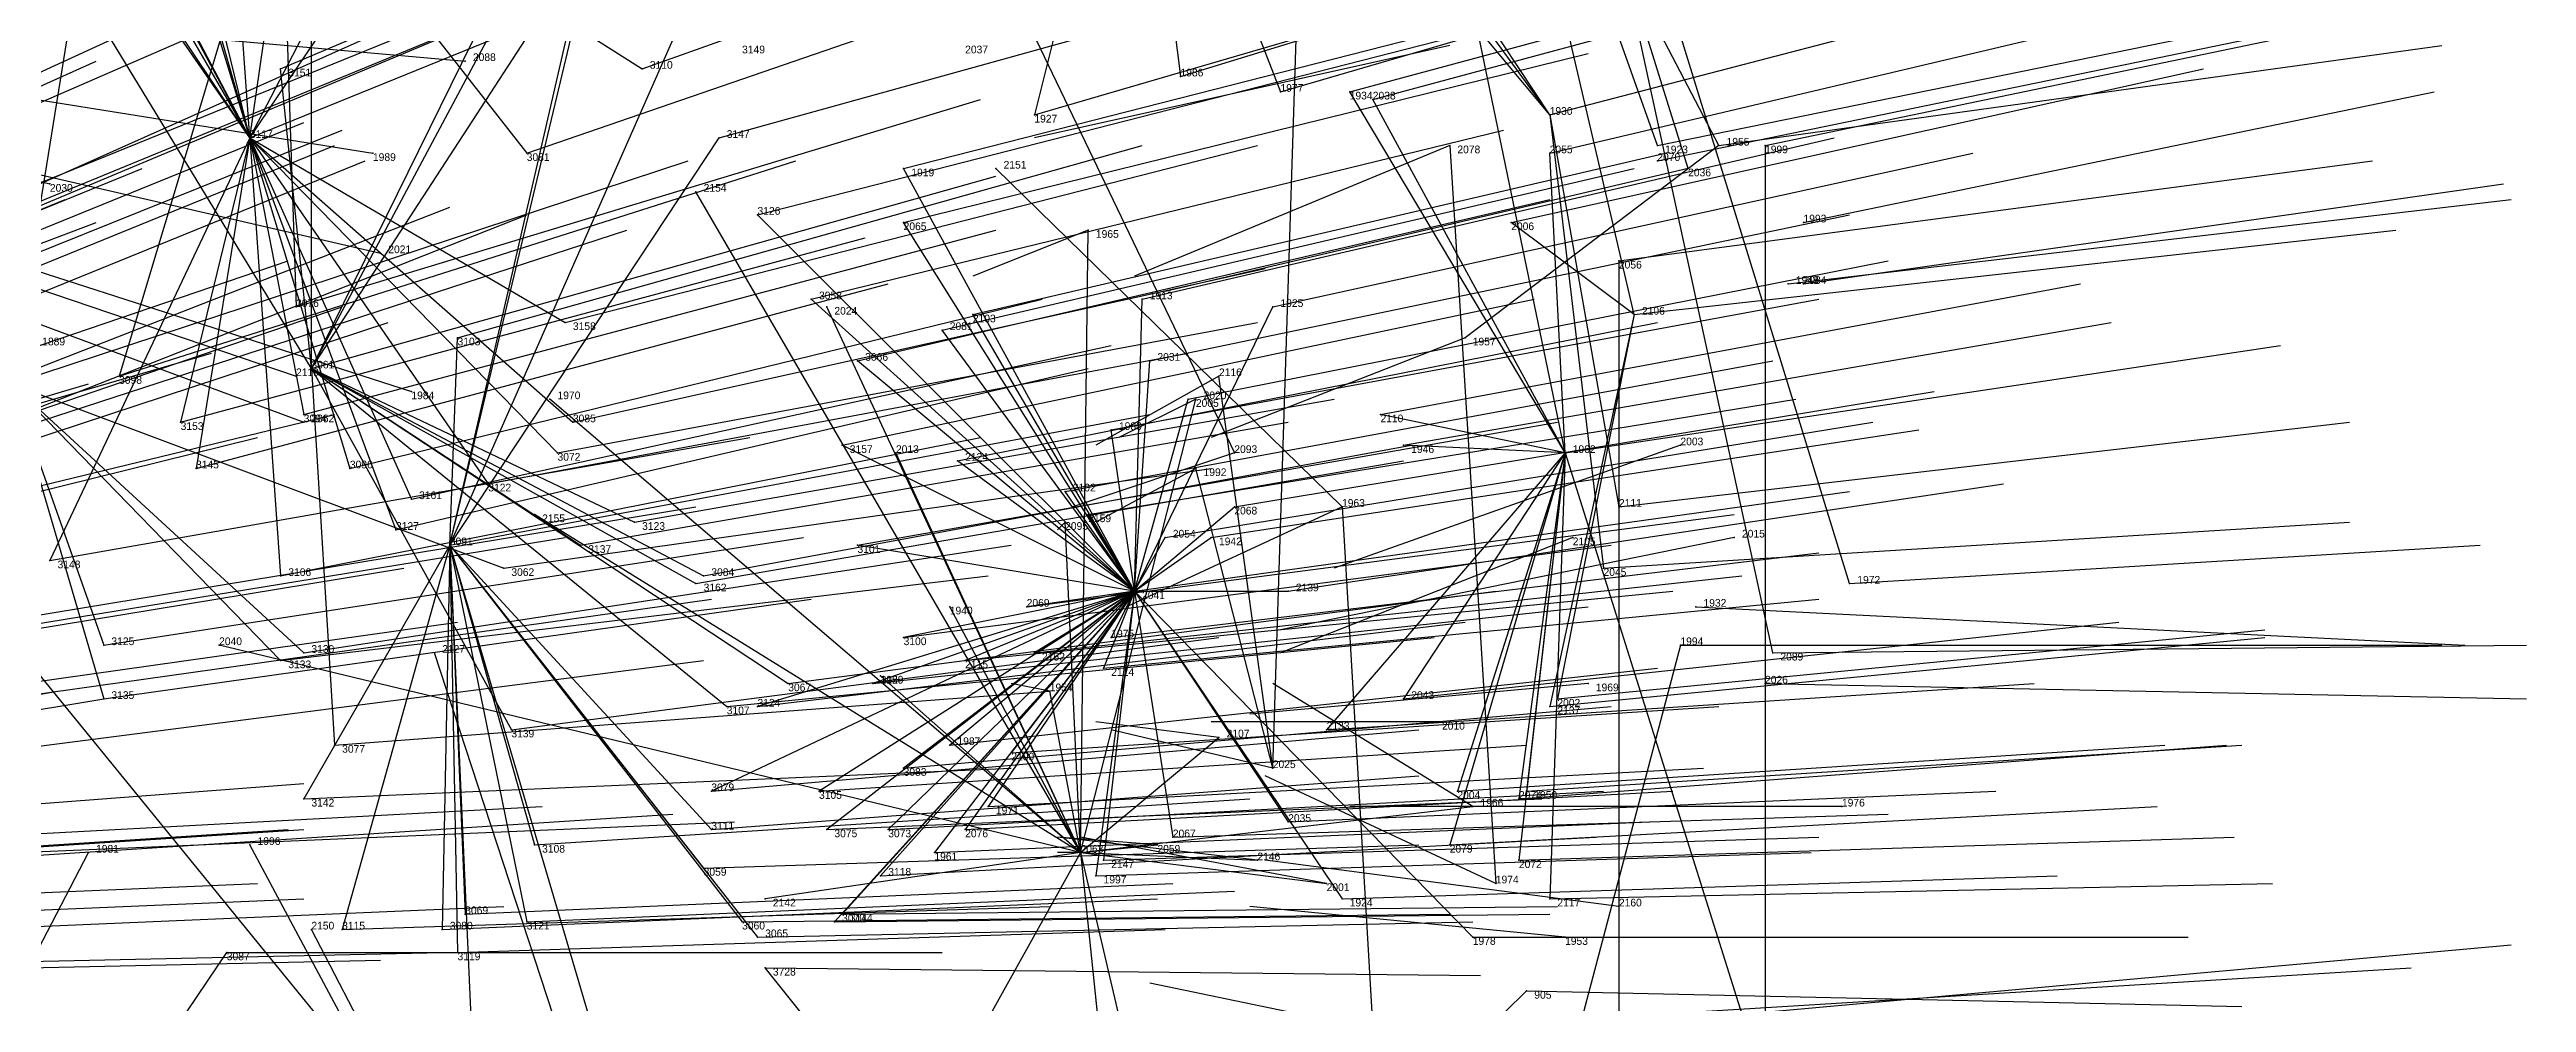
# Model space of a CAD drawing. Extents: x -0.5 to 0.59, y -0.5 to 0.58.
# Drawn here: x 0.259 to 0.581, y -0.0005 to 0.1235 of the extents above; entities that cross this region are included whole.
import ezdxf

# ---------------------------------------------------------------- set-up
doc = ezdxf.new("R2010")
doc.units = 0
for name, color, linetype in [('Clients', 3, 'CONTINUOUS'), ('Facilities', 3, 'CONTINUOUS'), ('Facilities_lines', 3, 'CONTINUOUS'), ('Normals', 1, 'CONTINUOUS'), ('Source_points', 5, 'CONTINUOUS'), ('Text', 3, 'CONTINUOUS')]:
    doc.layers.add(name, color=color, linetype=linetype)

msp = doc.modelspace()

# ---------------------------------------------------------------- linework, layer by layer
at = {"layer": 'Clients', "color": 5}
for p in [(0.289, 0.121, -0.783), (0.313, 0.122, -1.25), (0.336, 0.121, -0.894), (0.406, 0.12, -1.058), (0.419, 0.118, -1.089), (0.428, 0.118, -1.109), (0.431, 0.117, -1.116), (0.387, 0.115, -1.009), (0.301, 0.11, -1.25), (0.321, 0.11, -0.847), (0.346, 0.112, -0.91), (0.454, 0.11, -1.167), (0.37, 0.108, -0.965), (0.382, 0.108, -1.25), (0.259, 0.106, -1.25), (0.343, 0.105, -1.25), (0.351, 0.102, -0.914), (0.37, 0.101, -0.958), (0.394, 0.1, -1.25), (0.449, 0.101, -1.15), (0.302, 0.097, -1.25), (0.358, 0.091, -0.925), (0.401, 0.091, -1.029), (0.291, 0.09, -0.762), (0.326, 0.088, -0.844), (0.36, 0.09, -1.25), (0.375, 0.087, -0.963), (0.379, 0.089, -0.972), (0.418, 0.09, -1.07), (0.312, 0.086, -0.809), (0.443, 0.086, -1.25), (0.268, 0.081, -0.699), (0.291, 0.081, -1.25), (0.364, 0.083, -0.934), (0.402, 0.083, -1.027), (0.411, 0.081, -1.25), (0.306, 0.079, -1.25), (0.324, 0.078, -1.25), (0.407, 0.078, -1.036), (0.408, 0.078, -1.25), (0.276, 0.075, -0.714), (0.292, 0.076, -0.754), (0.292, 0.075, -1.25), (0.327, 0.075, -0.838), (0.432, 0.076, -1.096), (0.325, 0.071, -0.831), (0.362, 0.072, -0.923), (0.369, 0.071, -1.25), (0.397, 0.074, -1.01), (0.413, 0.071, -1.25), (0.435, 0.072, -1.103), (0.278, 0.069, -0.715), (0.298, 0.069, -0.764), (0.377, 0.07, -0.959), (0.408, 0.069, -1.25), (0.306, 0.065, -0.783), (0.316, 0.067, -0.806), (0.391, 0.066, -0.992), (0.322, 0.063, -1.25), (0.335, 0.062, -0.852), (0.391, 0.062, -1.25), (0.394, 0.063, -0.997), (0.413, 0.064, -1.044), (0.463, 0.064, -1.167), (0.304, 0.061, -0.775), (0.328, 0.059, -0.833), (0.364, 0.059, -0.922), (0.404, 0.06, -1.021), (0.41, 0.06, -1.036), (0.259, 0.057, -0.663), (0.289, 0.055, -0.737), (0.318, 0.056, -0.808), (0.344, 0.055, -0.872), (0.461, 0.056, -1.16), (0.343, 0.054, -0.869), (0.42, 0.053, -1.059), (0.376, 0.051, -1.25), (0.386, 0.051, -0.973), (0.266, 0.046, -0.676), (0.281, 0.046, -1.25), (0.37, 0.047, -0.931), (0.397, 0.047, -0.998), (0.289, 0.044, -0.731), (0.292, 0.045, -0.74), (0.309, 0.045, -1.25), (0.367, 0.042, -1.25), (0.378, 0.044, -0.951), (0.387, 0.045, -0.974), (0.396, 0.043, -0.996), (0.266, 0.039, -0.673), (0.355, 0.041, -0.893), (0.366, 0.041, -0.921), (0.389, 0.04, -1.25), (0.435, 0.039, -1.093), (0.455, 0.039, -1.141), (0.347, 0.038, -0.872), (0.351, 0.038, -0.882), (0.454, 0.038, -1.14), (0.296, 0.033, -0.746), (0.319, 0.035, -0.801), (0.376, 0.033, -0.944), (0.411, 0.034, -1.25), (0.425, 0.035, -1.066), (0.37, 0.03, -0.927), (0.384, 0.032, -0.962), (0.292, 0.026, -0.733), (0.345, 0.027, -0.864), (0.359, 0.027, -0.899), (0.442, 0.027, -1.106), (0.45, 0.026, -1.126), (0.451, 0.027, -1.131), (0.381, 0.025, -0.955), (0.42, 0.023, -1.051), (0.444, 0.025, -1.25), (0.285, 0.02, -1.25), (0.322, 0.02, -0.807), (0.345, 0.022, -0.864), (0.36, 0.022, -0.902), (0.368, 0.022, -0.921), (0.378, 0.022, -0.946), (0.403, 0.02, -1.25), (0.405, 0.021, -1.013), (0.441, 0.02, -1.103), (0.264, 0.019, -1.25), (0.344, 0.017, -0.861), (0.374, 0.019, -0.936), (0.396, 0.018, -0.992), (0.416, 0.018, -1.25), (0.45, 0.018, -1.125), (0.352, 0.013, -1.25), (0.367, 0.016, -0.919), (0.395, 0.016, -0.989), (0.425, 0.015, -1.25), (0.427, 0.013, -1.069), (0.447, 0.015, -1.25), (0.454, 0.013, -1.136), (0.313, 0.011, -0.782), (0.321, 0.01, -0.802), (0.349, 0.01, -0.872), (0.361, 0.01, -0.904), (0.362, 0.011, -0.906), (0.293, 0.009, -1.25), (0.297, 0.009, -0.742), (0.31, 0.009, -0.776), (0.351, 0.008, -0.878), (0.444, 0.008, -1.109), (0.282, 0.006, -0.705), (0.312, 0.006, -0.78), (0.352, 0.004, -0.881), (0.451, 0.001, -1.127)]:
    msp.add_point(p, dxfattribs=at)
at = {"layer": 'Facilities', "color": 3}
for p in [(0.454, 0.115, -1.17), (0.285, 0.112, -0.765), (0.441, 0.111, -1.25), (0.468, 0.111, -1.202), (0.476, 0.111, -1.222), (0.482, 0.111, -1.236), (0.468, 0.109, -1.201), (0.472, 0.108, -1.25), (0.487, 0.101, -1.243), (0.463, 0.096, -1.181), (0.485, 0.093, -1.235), (0.487, 0.093, -1.24), (0.465, 0.089, -1.184), (0.293, 0.082, -0.761), (0.456, 0.071, -1.154), (0.471, 0.072, -1.25), (0.427, 0.064, -1.25), (0.311, 0.059, -0.791), (0.457, 0.06, -1.25), (0.478, 0.06, -1.25), (0.4, 0.053, -1.009), (0.493, 0.054, -1.241), (0.473, 0.051, -1.19), (0.471, 0.046, -1.183), (0.483, 0.045, -1.214), (0.459, 0.041, -1.25), (0.482, 0.041, -1.209), (0.44, 0.036, -1.25), (0.418, 0.03, -1.25), (0.492, 0.025, -1.25), (0.393, 0.019, -1.25), (0.463, 0.012, -1.25), (0.456, 0.008, -1.25)]:
    msp.add_point(p, dxfattribs=at)
at = {"layer": 'Facilities_lines', "color": 3}
for p, q in [((0.493, 0.054, -1.241), (0.44, 0.226, -1.236)), ((0.344, 0.215, -1.25), (0.413, 0.071, -1.25)), ((0.468, 0.111, -1.202), (0.432, 0.213, -1.204)), ((0.476, 0.111, -1.222), (0.429, 0.201, -1.25)), ((0.285, 0.112, -0.765), (0.267, 0.171, -0.793)), ((0.285, 0.112, -0.765), (0.281, 0.169, -0.819)), ((0.285, 0.112, -0.765), (0.293, 0.167, -0.844)), ((0.285, 0.112, -0.765), (0.313, 0.166, -0.885)), ((0.4, 0.167, -1.083), (0.387, 0.115, -1.009)), ((0.4, 0.167, -1.083), (0.419, 0.118, -1.089)), ((0.4, 0.167, -1.083), (0.406, 0.12, -1.058)), ((0.472, 0.108, -1.25), (0.454, 0.166, -1.21)), ((0.472, 0.108, -1.25), (0.454, 0.166, -1.208)), ((0.285, 0.112, -0.765), (0.253, 0.16, -0.749)), ((0.285, 0.112, -0.765), (0.318, 0.161, -0.891)), ((0.454, 0.115, -1.17), (0.422, 0.159, -1.128)), ((0.285, 0.112, -0.765), (0.259, 0.157, -0.758)), ((0.285, 0.112, -0.765), (0.262, 0.155, -0.761)), ((0.418, 0.03, -1.25), (0.422, 0.155, -1.25)), ((0.285, 0.112, -0.765), (0.264, 0.152, -0.762)), ((0.285, 0.112, -0.765), (0.273, 0.154, -0.783)), ((0.285, 0.112, -0.765), (0.275, 0.153, -0.786)), ((0.454, 0.115, -1.17), (0.429, 0.153, -1.14)), ((0.285, 0.112, -0.765), (0.258, 0.151, -0.748)), ((0.289, 0.151, -0.816), (0.268, 0.081, -0.699)), ((0.289, 0.151, -0.816), (0.291, 0.09, -0.762)), ((0.289, 0.151, -0.816), (0.321, 0.11, -0.847)), ((0.289, 0.151, -0.816), (0.336, 0.121, -0.894)), ((0.465, 0.089, -1.184), (0.451, 0.149, -1.187)), ((0.293, 0.082, -0.761), (0.325, 0.147, -0.892)), ((0.454, 0.115, -1.17), (0.429, 0.145, -1.133)), ((0.254, 0.08, -0.667), (0.264, 0.142, -0.749)), ((0.293, 0.082, -0.761), (0.332, 0.142, -0.902)), ((0.483, 0.045, -1.214), (0.462, 0.142, -1.208)), ((0.12, 0.139, -1.25), (0.306, 0.079, -1.25)), ((0.12, 0.139, -1.25), (0.301, 0.11, -1.25)), ((0.12, 0.139, -1.25), (0.302, 0.097, -1.25)), ((0.12, 0.139, -1.25), (0.259, 0.106, -1.25)), ((0.12, 0.139, -1.25), (0.292, 0.075, -1.25)), ((0.12, 0.139, -1.25), (0.313, 0.122, -1.25)), ((0.12, 0.139, -1.25), (0.291, 0.081, -1.25)), ((0.293, 0.082, -0.761), (0.324, 0.14, -0.881)), ((0.293, 0.082, -0.761), (0.262, 0.133, -0.735)), ((0.293, 0.082, -0.761), (0.293, 0.135, -0.808)), ((0.311, 0.059, -0.791), (0.328, 0.133, -0.885)), ((0.456, 0.071, -1.154), (0.444, 0.129, -1.156)), ((0.311, 0.059, -0.791), (0.341, 0.127, -0.909)), ((0.311, 0.059, -0.791), (0.327, 0.126, -0.876)), ((0.293, 0.082, -0.761), (0.289, 0.121, -0.783)), ((0.456, 0.071, -1.154), (0.428, 0.118, -1.109)), ((0.456, 0.071, -1.154), (0.431, 0.117, -1.116)), ((0.454, 0.115, -1.17), (0.461, 0.056, -1.16)), ((0.454, 0.115, -1.17), (0.463, 0.064, -1.167)), ((0.285, 0.112, -0.765), (0.259, 0.057, -0.663)), ((0.285, 0.112, -0.765), (0.276, 0.075, -0.714)), ((0.285, 0.112, -0.765), (0.278, 0.069, -0.715)), ((0.285, 0.112, -0.765), (0.289, 0.055, -0.737)), ((0.285, 0.112, -0.765), (0.325, 0.071, -0.831)), ((0.285, 0.112, -0.765), (0.327, 0.075, -0.838)), ((0.285, 0.112, -0.765), (0.292, 0.076, -0.754)), ((0.285, 0.112, -0.765), (0.298, 0.069, -0.764)), ((0.285, 0.112, -0.765), (0.316, 0.067, -0.806)), ((0.285, 0.112, -0.765), (0.304, 0.061, -0.775)), ((0.285, 0.112, -0.765), (0.326, 0.088, -0.844)), ((0.285, 0.112, -0.765), (0.306, 0.065, -0.783)), ((0.311, 0.059, -0.791), (0.346, 0.112, -0.91)), ((0.441, 0.111, -1.25), (0.447, 0.015, -1.25)), ((0.476, 0.111, -1.222), (0.443, 0.086, -1.25)), ((0.456, 0.071, -1.154), (0.454, 0.11, -1.167)), ((0.482, 0.111, -1.236), (0.482, -0.085, -1.25)), ((0.4, 0.053, -1.009), (0.37, 0.108, -0.965)), ((0.427, 0.064, -1.25), (0.382, 0.108, -1.25)), ((0.393, 0.019, -1.25), (0.343, 0.105, -1.25)), ((0.4, 0.053, -1.009), (0.351, 0.102, -0.914)), ((0.4, 0.053, -1.009), (0.37, 0.101, -0.958)), ((0.393, 0.019, -1.25), (0.394, 0.1, -1.25)), ((0.465, 0.089, -1.184), (0.449, 0.101, -1.15)), ((0.463, 0.096, -1.181), (0.463, -0.008, -1.157)), ((0.4, 0.053, -1.009), (0.358, 0.091, -0.925)), ((0.4, 0.053, -1.009), (0.401, 0.091, -1.029)), ((0.393, 0.019, -1.25), (0.36, 0.09, -1.25)), ((0.4, 0.053, -1.009), (0.375, 0.087, -0.963)), ((0.4, 0.053, -1.009), (0.379, 0.089, -0.972)), ((0.4, 0.053, -1.009), (0.418, 0.09, -1.07)), ((0.465, 0.089, -1.184), (0.454, 0.038, -1.14)), ((0.465, 0.089, -1.184), (0.455, 0.039, -1.141)), ((0.311, 0.059, -0.791), (0.312, 0.086, -0.809)), ((0.293, 0.082, -0.761), (0.355, 0.041, -0.893)), ((0.293, 0.082, -0.761), (0.296, 0.033, -0.746)), ((0.293, 0.082, -0.761), (0.344, 0.055, -0.872)), ((0.293, 0.082, -0.761), (0.347, 0.038, -0.872)), ((0.293, 0.082, -0.761), (0.335, 0.062, -0.852)), ((0.293, 0.082, -0.761), (0.328, 0.059, -0.833)), ((0.293, 0.082, -0.761), (0.319, 0.035, -0.801)), ((0.293, 0.082, -0.761), (0.343, 0.054, -0.869)), ((0.4, 0.053, -1.009), (0.364, 0.083, -0.934)), ((0.4, 0.053, -1.009), (0.402, 0.083, -1.027)), ((0.418, 0.03, -1.25), (0.411, 0.081, -1.25)), ((0.254, 0.08, -0.667), (0.318, 0.056, -0.808)), ((0.254, 0.08, -0.667), (0.292, 0.045, -0.74)), ((0.254, 0.08, -0.667), (0.289, 0.044, -0.731)), ((0.254, 0.08, -0.667), (0.266, 0.039, -0.673)), ((0.254, 0.08, -0.667), (0.266, 0.046, -0.676)), ((0.393, 0.019, -1.25), (0.324, 0.078, -1.25)), ((0.393, 0.019, -1.25), (0.408, 0.078, -1.25)), ((0.4, 0.053, -1.009), (0.407, 0.078, -1.036)), ((0.456, 0.071, -1.154), (0.432, 0.076, -1.096)), ((0.4, 0.053, -1.009), (0.362, 0.072, -0.923)), ((0.393, 0.019, -1.25), (0.369, 0.071, -1.25)), ((0.4, 0.053, -1.009), (0.397, 0.074, -1.01)), ((0.456, 0.071, -1.154), (0.425, 0.035, -1.066)), ((0.456, 0.071, -1.154), (0.435, 0.072, -1.103)), ((0.456, 0.071, -1.154), (0.435, 0.039, -1.093)), ((0.456, 0.071, -1.154), (0.441, 0.02, -1.103)), ((0.456, 0.071, -1.154), (0.442, 0.027, -1.106)), ((0.456, 0.071, -1.154), (0.45, 0.018, -1.125)), ((0.456, 0.071, -1.154), (0.45, 0.026, -1.126)), ((0.456, 0.071, -1.154), (0.451, 0.027, -1.131)), ((0.456, 0.071, -1.154), (0.454, 0.013, -1.136)), ((0.456, 0.071, -1.154), (0.479, -0.002, -1.199)), ((0.4, 0.053, -1.009), (0.377, 0.07, -0.959)), ((0.418, 0.03, -1.25), (0.408, 0.069, -1.25)), ((0.4, 0.053, -1.009), (0.391, 0.066, -0.992)), ((0.393, 0.019, -1.25), (0.322, 0.063, -1.25)), ((0.393, 0.019, -1.25), (0.391, 0.062, -1.25)), ((0.4, 0.053, -1.009), (0.394, 0.063, -0.997)), ((0.4, 0.053, -1.009), (0.413, 0.064, -1.044)), ((0.427, 0.064, -1.25), (0.431, -0.004, -1.25)), ((0.311, 0.059, -0.791), (0.292, 0.026, -0.733)), ((0.311, 0.059, -0.791), (0.297, 0.009, -0.742)), ((0.311, 0.059, -0.791), (0.31, 0.009, -0.776)), ((0.311, 0.059, -0.791), (0.344, 0.017, -0.861)), ((0.311, 0.059, -0.791), (0.349, 0.01, -0.872)), ((0.311, 0.059, -0.791), (0.351, 0.008, -0.878)), ((0.311, 0.059, -0.791), (0.313, 0.011, -0.782)), ((0.311, 0.059, -0.791), (0.322, 0.02, -0.807)), ((0.311, 0.059, -0.791), (0.345, 0.022, -0.864)), ((0.311, 0.059, -0.791), (0.312, 0.006, -0.78)), ((0.311, 0.059, -0.791), (0.321, 0.01, -0.802)), ((0.311, 0.059, -0.791), (0.329, -0.002, -0.822)), ((0.311, 0.059, -0.791), (0.314, -0.008, -0.786)), ((0.4, 0.053, -1.009), (0.364, 0.059, -0.922)), ((0.4, 0.053, -1.009), (0.41, 0.06, -1.036)), ((0.4, 0.053, -1.009), (0.404, 0.06, -1.021)), ((0.4, 0.053, -1.009), (0.345, 0.027, -0.864)), ((0.4, 0.053, -1.009), (0.351, 0.038, -0.882)), ((0.4, 0.053, -1.009), (0.359, 0.027, -0.899)), ((0.4, 0.053, -1.009), (0.36, 0.022, -0.902)), ((0.4, 0.053, -1.009), (0.361, 0.01, -0.904)), ((0.4, 0.053, -1.009), (0.362, 0.011, -0.906)), ((0.4, 0.053, -1.009), (0.366, 0.041, -0.921)), ((0.4, 0.053, -1.009), (0.367, 0.016, -0.919)), ((0.4, 0.053, -1.009), (0.368, 0.022, -0.921)), ((0.4, 0.053, -1.009), (0.37, 0.03, -0.927)), ((0.4, 0.053, -1.009), (0.37, 0.047, -0.931)), ((0.4, 0.053, -1.009), (0.374, 0.019, -0.936)), ((0.4, 0.053, -1.009), (0.376, 0.033, -0.944)), ((0.4, 0.053, -1.009), (0.378, 0.022, -0.946)), ((0.4, 0.053, -1.009), (0.378, 0.044, -0.951)), ((0.4, 0.053, -1.009), (0.381, 0.025, -0.955)), ((0.4, 0.053, -1.009), (0.384, 0.032, -0.962)), ((0.4, 0.053, -1.009), (0.386, 0.051, -0.973)), ((0.4, 0.053, -1.009), (0.387, 0.045, -0.974)), ((0.4, 0.053, -1.009), (0.395, 0.016, -0.989)), ((0.4, 0.053, -1.009), (0.396, 0.043, -0.996)), ((0.4, 0.053, -1.009), (0.396, 0.018, -0.992)), ((0.4, 0.053, -1.009), (0.397, 0.047, -0.998)), ((0.4, 0.053, -1.009), (0.427, 0.013, -1.069)), ((0.4, 0.053, -1.009), (0.444, 0.008, -1.109)), ((0.4, 0.053, -1.009), (0.42, 0.023, -1.051)), ((0.4, 0.053, -1.009), (0.405, 0.021, -1.013)), ((0.4, 0.053, -1.009), (0.42, 0.053, -1.059)), ((0.252, 0.049, -0.641), (0.296, -0.005, -0.739)), ((0.393, 0.019, -1.25), (0.376, 0.051, -1.25)), ((0.393, 0.019, -1.25), (0.281, 0.046, -1.25)), ((0.471, 0.046, -1.183), (0.457, -0.007, -1.142)), ((0.368, -0.135, -1.25), (0.309, 0.045, -1.25)), ((0.393, 0.019, -1.25), (0.367, 0.042, -1.25)), ((0.393, 0.019, -1.25), (0.389, 0.04, -1.25)), ((0.393, 0.019, -1.25), (0.411, 0.034, -1.25)), ((0.393, 0.019, -1.25), (0.444, 0.025, -1.25)), ((0.368, -0.135, -1.25), (0.285, 0.02, -1.25)), ((0.393, 0.019, -1.25), (0.403, 0.02, -1.25)), ((0.184, -0.135, -1.25), (0.264, 0.019, -1.25)), ((0.393, 0.019, -1.25), (0.352, 0.013, -1.25)), ((0.393, 0.019, -1.25), (0.364, -0.033, -1.25)), ((0.393, 0.019, -1.25), (0.429, -0.135, -1.25)), ((0.393, 0.019, -1.25), (0.401, -0.058, -1.25)), ((0.393, 0.019, -1.25), (0.425, 0.015, -1.25)), ((0.393, 0.019, -1.25), (0.416, 0.018, -1.25)), ((0.368, -0.135, -1.25), (0.293, 0.009, -1.25)), ((0.249, -0.043, -0.633), (0.282, 0.006, -0.705)), ((0.397, -0.052, -1.002), (0.352, 0.004, -0.881)), ((0.397, -0.052, -1.002), (0.451, 0.001, -1.127))]:
    msp.add_line(p, q, dxfattribs=at)
at = {"layer": 'Normals', "color": 1}
for p, q in [((0.289, 0.121, -0.783), (0.374, 0.157, -0.746)), ((0.336, 0.121, -0.894), (0.423, 0.152, -0.856)), ((0.285, 0.112, -0.765), (0.371, 0.147, -0.728)), ((0.406, 0.12, -1.058), (0.494, 0.147, -1.02)), ((0.419, 0.118, -1.089), (0.508, 0.144, -1.052)), ((0.428, 0.118, -1.109), (0.517, 0.142, -1.072)), ((0.321, 0.11, -0.847), (0.408, 0.14, -0.81)), ((0.387, 0.115, -1.009), (0.476, 0.141, -0.971)), ((0.431, 0.117, -1.116), (0.52, 0.141, -1.079)), ((0.454, 0.115, -1.17), (0.546, 0.139, -1.141)), ((0.25, 0.103, -0.676), (0.336, 0.138, -0.638)), ((0.251, 0.101, -0.675), (0.336, 0.136, -0.637)), ((0.346, 0.112, -0.91), (0.436, 0.137, -0.873)), ((0.215, 0.098, -0.591), (0.3, 0.135, -0.554)), ((0.233, 0.095, -0.63), (0.318, 0.133, -0.593)), ((0.37, 0.108, -0.965), (0.46, 0.131, -0.927)), ((0.454, 0.11, -1.167), (0.547, 0.132, -1.138)), ((0.468, 0.111, -1.202), (0.566, 0.131, -1.21)), ((0.468, 0.109, -1.201), (0.565, 0.129, -1.208)), ((0.482, 0.111, -1.236), (0.573, 0.13, -1.273)), ((0.189, 0.089, -0.523), (0.274, 0.128, -0.486)), ((0.231, 0.092, -0.622), (0.317, 0.128, -0.585)), ((0.351, 0.102, -0.914), (0.441, 0.125, -0.877)), ((0.37, 0.101, -0.958), (0.459, 0.123, -0.92)), ((0.441, 0.124, -1.25), (0.387, 0.112, -1.167)), ((0.476, 0.111, -1.222), (0.57, 0.124, -1.253)), ((0.181, 0.084, -0.498), (0.265, 0.122, -0.461)), ((0.313, 0.122, -1.25), (0.313, 0.122, -1.15)), ((0.449, 0.101, -1.15), (0.539, 0.121, -1.112)), ((0.291, 0.09, -0.762), (0.38, 0.117, -0.724)), ((0.487, 0.101, -1.243), (0.569, 0.118, -1.298)), ((0.206, 0.079, -0.552), (0.292, 0.114, -0.515)), ((0.21, 0.078, -0.561), (0.297, 0.113, -0.524)), ((0.358, 0.091, -0.925), (0.448, 0.113, -0.887)), ((0.21, 0.076, -0.559), (0.296, 0.111, -0.522)), ((0.301, 0.11, -1.25), (0.301, 0.11, -1.15)), ((0.312, 0.086, -0.809), (0.401, 0.111, -0.771)), ((0.326, 0.088, -0.844), (0.416, 0.111, -0.808)), ((0.379, 0.089, -0.972), (0.469, 0.11, -0.935)), ((0.441, 0.111, -1.25), (0.4, 0.094, -1.16)), ((0.401, 0.091, -1.029), (0.491, 0.112, -0.991)), ((0.418, 0.09, -1.07), (0.509, 0.11, -1.033)), ((0.185, 0.073, -0.497), (0.271, 0.108, -0.46)), ((0.214, 0.074, -0.567), (0.3, 0.109, -0.53)), ((0.254, 0.08, -0.667), (0.342, 0.109, -0.629)), ((0.268, 0.081, -0.699), (0.356, 0.109, -0.662)), ((0.293, 0.082, -0.761), (0.382, 0.107, -0.723)), ((0.375, 0.087, -0.963), (0.465, 0.108, -0.925)), ((0.382, 0.108, -1.25), (0.382, 0.108, -1.15)), ((0.472, 0.108, -1.25), (0.404, 0.092, -1.178)), ((0.463, 0.096, -1.181), (0.561, 0.109, -1.168)), ((0.176, 0.069, -0.472), (0.261, 0.104, -0.434)), ((0.259, 0.106, -1.25), (0.259, 0.106, -1.15)), ((0.343, 0.105, -1.25), (0.343, 0.105, -1.15)), ((0.364, 0.083, -0.934), (0.454, 0.104, -0.895)), ((0.485, 0.093, -1.235), (0.579, 0.104, -1.268)), ((0.487, 0.093, -1.24), (0.578, 0.106, -1.279)), ((0.178, 0.068, -0.477), (0.265, 0.101, -0.439)), ((0.224, 0.069, -0.586), (0.311, 0.103, -0.55)), ((0.235, 0.068, -0.611), (0.321, 0.102, -0.574)), ((0.245, 0.071, -0.639), (0.334, 0.1, -0.603)), ((0.292, 0.076, -0.754), (0.382, 0.1, -0.717)), ((0.394, 0.1, -1.25), (0.379, 0.094, -1.151)), ((0.402, 0.083, -1.027), (0.493, 0.102, -0.99)), ((0.465, 0.089, -1.184), (0.564, 0.1, -1.171)), ((0.276, 0.075, -0.714), (0.365, 0.099, -0.677)), ((0.302, 0.097, -1.25), (0.302, 0.097, -1.15)), ((0.202, 0.066, -0.531), (0.29, 0.096, -0.495)), ((0.327, 0.075, -0.838), (0.417, 0.095, -0.801)), ((0.407, 0.078, -1.036), (0.498, 0.096, -0.999)), ((0.278, 0.069, -0.715), (0.368, 0.093, -0.679)), ((0.298, 0.069, -0.764), (0.388, 0.091, -0.726)), ((0.362, 0.072, -0.923), (0.452, 0.091, -0.884)), ((0.397, 0.074, -1.01), (0.489, 0.091, -0.973)), ((0.432, 0.076, -1.096), (0.523, 0.093, -1.06)), ((0.209, 0.06, -0.545), (0.297, 0.09, -0.507)), ((0.215, 0.059, -0.557), (0.303, 0.088, -0.52)), ((0.325, 0.071, -0.831), (0.416, 0.088, -0.794)), ((0.36, 0.09, -1.25), (0.36, 0.09, -1.15)), ((0.377, 0.07, -0.959), (0.468, 0.088, -0.921)), ((0.435, 0.072, -1.103), (0.527, 0.088, -1.067)), ((0.191, 0.058, -0.498), (0.28, 0.084, -0.461)), ((0.306, 0.065, -0.783), (0.397, 0.085, -0.745)), ((0.316, 0.067, -0.806), (0.407, 0.084, -0.769)), ((0.443, 0.086, -1.25), (0.41, 0.073, -1.156)), ((0.456, 0.071, -1.154), (0.549, 0.085, -1.119)), ((0.291, 0.081, -1.25), (0.291, 0.081, -1.15)), ((0.304, 0.061, -0.775), (0.394, 0.082, -0.737)), ((0.391, 0.066, -0.992), (0.483, 0.083, -0.955)), ((0.411, 0.081, -1.25), (0.395, 0.072, -1.152)), ((0.176, 0.054, -0.461), (0.264, 0.08, -0.421)), ((0.306, 0.079, -1.25), (0.306, 0.079, -1.15)), ((0.324, 0.078, -1.25), (0.324, 0.078, -1.15)), ((0.335, 0.062, -0.852), (0.426, 0.078, -0.815)), ((0.394, 0.063, -0.997), (0.486, 0.078, -0.96)), ((0.408, 0.078, -1.25), (0.398, 0.073, -1.151)), ((0.413, 0.064, -1.044), (0.504, 0.079, -1.007)), ((0.205, 0.054, -0.531), (0.296, 0.076, -0.494)), ((0.292, 0.075, -1.25), (0.292, 0.075, -1.15)), ((0.311, 0.059, -0.791), (0.402, 0.076, -0.754)), ((0.328, 0.059, -0.833), (0.42, 0.075, -0.796)), ((0.364, 0.059, -0.922), (0.455, 0.075, -0.883)), ((0.404, 0.06, -1.021), (0.496, 0.075, -0.985)), ((0.463, 0.064, -1.167), (0.558, 0.075, -1.139)), ((0.197, 0.051, -0.507), (0.286, 0.073, -0.469)), ((0.259, 0.057, -0.663), (0.35, 0.073, -0.625)), ((0.289, 0.055, -0.737), (0.38, 0.073, -0.699)), ((0.344, 0.055, -0.872), (0.436, 0.072, -0.835)), ((0.369, 0.071, -1.25), (0.369, 0.071, -1.15)), ((0.413, 0.071, -1.25), (0.392, 0.064, -1.153)), ((0.41, 0.06, -1.036), (0.502, 0.074, -1)), ((0.471, 0.072, -1.25), (0.426, 0.056, -1.162)), ((0.318, 0.056, -0.808), (0.41, 0.069, -0.77)), ((0.343, 0.054, -0.869), (0.435, 0.07, -0.832)), ((0.408, 0.069, -1.25), (0.395, 0.062, -1.151)), ((0.4, 0.053, -1.009), (0.493, 0.066, -0.973)), ((0.42, 0.053, -1.059), (0.513, 0.067, -1.023)), ((0.252, 0.049, -0.641), (0.343, 0.064, -0.604)), ((0.322, 0.063, -1.25), (0.322, 0.063, -1.15)), ((0.386, 0.051, -0.973), (0.478, 0.063, -0.935)), ((0.391, 0.062, -1.25), (0.39, 0.061, -1.15)), ((0.427, 0.064, -1.25), (0.399, 0.051, -1.155)), ((0.461, 0.056, -1.16), (0.558, 0.062, -1.137)), ((0.234, 0.045, -0.596), (0.326, 0.06, -0.56)), ((0.266, 0.046, -0.676), (0.357, 0.06, -0.637)), ((0.292, 0.045, -0.74), (0.384, 0.059, -0.701)), ((0.37, 0.047, -0.931), (0.462, 0.059, -0.894)), ((0.397, 0.047, -0.998), (0.489, 0.058, -0.962)), ((0.478, 0.06, -1.25), (0.419, 0.048, -1.17)), ((0.457, 0.06, -1.25), (0.419, 0.045, -1.159)), ((0.493, 0.054, -1.241), (0.575, 0.059, -1.299)), ((0.214, 0.041, -0.545), (0.305, 0.056, -0.507)), ((0.289, 0.044, -0.731), (0.381, 0.055, -0.693)), ((0.387, 0.045, -0.974), (0.479, 0.055, -0.937)), ((0.253, 0.039, -0.64), (0.345, 0.052, -0.603)), ((0.266, 0.039, -0.673), (0.358, 0.052, -0.634)), ((0.355, 0.041, -0.893), (0.447, 0.053, -0.856)), ((0.378, 0.044, -0.951), (0.47, 0.053, -0.914)), ((0.396, 0.043, -0.996), (0.489, 0.052, -0.959)), ((0.22, 0.036, -0.558), (0.312, 0.049, -0.52)), ((0.351, 0.038, -0.882), (0.443, 0.049, -0.845)), ((0.366, 0.041, -0.921), (0.459, 0.051, -0.884)), ((0.376, 0.051, -1.25), (0.376, 0.051, -1.15)), ((0.435, 0.039, -1.093), (0.528, 0.049, -1.056)), ((0.473, 0.051, -1.19), (0.573, 0.046, -1.184)), ((0.281, 0.046, -1.25), (0.281, 0.046, -1.15)), ((0.319, 0.035, -0.801), (0.411, 0.047, -0.764)), ((0.347, 0.038, -0.872), (0.439, 0.047, -0.834)), ((0.454, 0.038, -1.14), (0.547, 0.047, -1.103)), ((0.455, 0.039, -1.141), (0.547, 0.048, -1.104)), ((0.471, 0.046, -1.183), (0.57, 0.046, -1.172)), ((0.483, 0.045, -1.214), (0.581, 0.046, -1.237)), ((0.251, 0.032, -0.633), (0.344, 0.044, -0.597)), ((0.309, 0.045, -1.25), (0.309, 0.045, -1.15)), ((0.367, 0.042, -1.25), (0.367, 0.042, -1.15)), ((0.376, 0.033, -0.944), (0.468, 0.043, -0.907)), ((0.17, 0.024, -0.428), (0.26, 0.04, -0.389)), ((0.176, 0.024, -0.443), (0.266, 0.039, -0.404)), ((0.296, 0.033, -0.746), (0.389, 0.04, -0.708)), ((0.389, 0.04, -1.25), (0.384, 0.041, -1.15)), ((0.459, 0.041, -1.25), (0.415, 0.037, -1.161)), ((0.444, 0.025, -1.25), (0.418, 0.041, -1.155)), ((0.425, 0.035, -1.066), (0.517, 0.041, -1.029)), ((0.482, 0.041, -1.209), (0.581, 0.039, -1.219)), ((0.37, 0.03, -0.927), (0.462, 0.038, -0.89)), ((0.384, 0.032, -0.962), (0.476, 0.038, -0.925)), ((0.411, 0.034, -1.25), (0.395, 0.036, -1.151)), ((0.44, 0.036, -1.25), (0.41, 0.036, -1.155)), ((0.345, 0.027, -0.864), (0.437, 0.035, -0.826)), ((0.359, 0.027, -0.899), (0.451, 0.033, -0.861)), ((0.418, 0.03, -1.25), (0.397, 0.035, -1.152)), ((0.442, 0.027, -1.106), (0.534, 0.033, -1.068)), ((0.45, 0.026, -1.126), (0.542, 0.033, -1.089)), ((0.451, 0.027, -1.131), (0.544, 0.033, -1.094)), ((0.292, 0.026, -0.733), (0.384, 0.03, -0.695)), ((0.345, 0.022, -0.864), (0.437, 0.029, -0.826)), ((0.381, 0.025, -0.955), (0.474, 0.03, -0.918)), ((0.447, 0.015, -1.25), (0.417, 0.029, -1.155)), ((0.2, 0.021, -0.503), (0.292, 0.028, -0.465)), ((0.322, 0.02, -0.807), (0.415, 0.026, -0.769)), ((0.36, 0.022, -0.902), (0.453, 0.026, -0.864)), ((0.368, 0.022, -0.921), (0.461, 0.027, -0.884)), ((0.378, 0.022, -0.946), (0.47, 0.027, -0.909)), ((0.42, 0.023, -1.051), (0.512, 0.027, -1.013)), ((0.23, 0.02, -0.577), (0.323, 0.025, -0.54)), ((0.247, 0.018, -0.62), (0.34, 0.024, -0.582)), ((0.255, 0.019, -0.64), (0.348, 0.023, -0.603)), ((0.374, 0.019, -0.936), (0.467, 0.023, -0.899)), ((0.405, 0.021, -1.013), (0.498, 0.024, -0.977)), ((0.492, 0.025, -1.25), (0.428, 0.025, -1.173)), ((0.441, 0.02, -1.103), (0.533, 0.025, -1.066)), ((0.197, 0.016, -0.495), (0.29, 0.022, -0.457)), ((0.2, 0.016, -0.5), (0.292, 0.022, -0.463)), ((0.285, 0.02, -1.25), (0.285, 0.02, -1.15)), ((0.344, 0.017, -0.861), (0.437, 0.02, -0.823)), ((0.367, 0.016, -0.919), (0.46, 0.021, -0.882)), ((0.403, 0.02, -1.25), (0.39, 0.021, -1.151)), ((0.416, 0.018, -1.25), (0.39, 0.021, -1.153)), ((0.425, 0.015, -1.25), (0.393, 0.021, -1.156)), ((0.396, 0.018, -0.992), (0.489, 0.021, -0.955)), ((0.45, 0.018, -1.125), (0.543, 0.021, -1.089)), ((0.264, 0.019, -1.25), (0.264, 0.019, -1.15)), ((0.393, 0.019, -1.25), (0.39, 0.019, -1.15)), ((0.395, 0.016, -0.989), (0.488, 0.019, -0.953)), ((0.463, 0.012, -1.25), (0.417, 0.018, -1.161)), ((0.193, 0.011, -0.483), (0.286, 0.015, -0.446)), ((0.199, 0.009, -0.499), (0.292, 0.013, -0.461)), ((0.31, 0.009, -0.776), (0.403, 0.013, -0.738)), ((0.313, 0.011, -0.782), (0.405, 0.015, -0.744)), ((0.321, 0.01, -0.802), (0.413, 0.014, -0.764)), ((0.352, 0.013, -1.25), (0.352, 0.013, -1.15)), ((0.427, 0.013, -1.069), (0.52, 0.016, -1.031)), ((0.454, 0.013, -1.136), (0.548, 0.015, -1.1)), ((0.225, 0.008, -0.563), (0.318, 0.012, -0.526)), ((0.297, 0.009, -0.742), (0.389, 0.012, -0.703)), ((0.349, 0.01, -0.872), (0.441, 0.011, -0.834)), ((0.351, 0.008, -0.878), (0.444, 0.01, -0.84)), ((0.361, 0.01, -0.904), (0.454, 0.011, -0.867)), ((0.362, 0.011, -0.906), (0.455, 0.012, -0.869)), ((0.456, 0.008, -1.25), (0.415, 0.012, -1.159)), ((0.293, 0.009, -1.25), (0.293, 0.009, -1.15)), ((0.312, 0.006, -0.78), (0.404, 0.009, -0.742)), ((0.444, 0.008, -1.109), (0.537, 0.008, -1.072)), ((0.479, -0.002, -1.199), (0.579, 0.007, -1.192)), ((0.208, 0.003, -0.521), (0.302, 0.005, -0.485)), ((0.217, 0.004, -0.544), (0.31, 0.006, -0.506)), ((0.282, 0.006, -0.705), (0.375, 0.006, -0.668)), ((0.352, 0.004, -0.881), (0.445, 0.003, -0.843)), ((0.468, -0.002, -1.169), (0.566, 0.004, -1.154)), ((0.431, -0.004, -1.25), (0.402, 0.002, -1.155)), ((0.451, 0.001, -1.127), (0.544, -0.001, -1.09))]:
    msp.add_line(p, q, dxfattribs=at)
at = {"layer": 'Source_points', "color": 5}
for p in [(0.289, 0.121, -0.783), (0.313, 0.122, -1.25), (0.336, 0.121, -0.894), (0.406, 0.12, -1.058), (0.419, 0.118, -1.089), (0.428, 0.118, -1.109), (0.431, 0.117, -1.116), (0.387, 0.115, -1.009), (0.454, 0.115, -1.17), (0.285, 0.112, -0.765), (0.301, 0.11, -1.25), (0.321, 0.11, -0.847), (0.346, 0.112, -0.91), (0.441, 0.111, -1.25), (0.454, 0.11, -1.167), (0.468, 0.111, -1.202), (0.476, 0.111, -1.222), (0.482, 0.111, -1.236), (0.37, 0.108, -0.965), (0.382, 0.108, -1.25), (0.468, 0.109, -1.201), (0.472, 0.108, -1.25), (0.259, 0.106, -1.25), (0.343, 0.105, -1.25), (0.351, 0.102, -0.914), (0.37, 0.101, -0.958), (0.394, 0.1, -1.25), (0.449, 0.101, -1.15), (0.487, 0.101, -1.243), (0.302, 0.097, -1.25), (0.463, 0.096, -1.181), (0.358, 0.091, -0.925), (0.401, 0.091, -1.029), (0.485, 0.093, -1.235), (0.487, 0.093, -1.24), (0.291, 0.09, -0.762), (0.326, 0.088, -0.844), (0.36, 0.09, -1.25), (0.375, 0.087, -0.963), (0.379, 0.089, -0.972), (0.418, 0.09, -1.07), (0.465, 0.089, -1.184), (0.312, 0.086, -0.809), (0.443, 0.086, -1.25), (0.268, 0.081, -0.699), (0.291, 0.081, -1.25), (0.293, 0.082, -0.761), (0.364, 0.083, -0.934), (0.402, 0.083, -1.027), (0.411, 0.081, -1.25), (0.306, 0.079, -1.25), (0.324, 0.078, -1.25), (0.407, 0.078, -1.036), (0.408, 0.078, -1.25), (0.276, 0.075, -0.714), (0.292, 0.076, -0.754), (0.292, 0.075, -1.25), (0.327, 0.075, -0.838), (0.432, 0.076, -1.096), (0.325, 0.071, -0.831), (0.362, 0.072, -0.923), (0.369, 0.071, -1.25), (0.397, 0.074, -1.01), (0.413, 0.071, -1.25), (0.435, 0.072, -1.103), (0.456, 0.071, -1.154), (0.471, 0.072, -1.25), (0.278, 0.069, -0.715), (0.298, 0.069, -0.764), (0.377, 0.07, -0.959), (0.408, 0.069, -1.25), (0.306, 0.065, -0.783), (0.316, 0.067, -0.806), (0.391, 0.066, -0.992), (0.322, 0.063, -1.25), (0.335, 0.062, -0.852), (0.391, 0.062, -1.25), (0.394, 0.063, -0.997), (0.413, 0.064, -1.044), (0.427, 0.064, -1.25), (0.463, 0.064, -1.167), (0.304, 0.061, -0.775), (0.311, 0.059, -0.791), (0.328, 0.059, -0.833), (0.364, 0.059, -0.922), (0.404, 0.06, -1.021), (0.41, 0.06, -1.036), (0.457, 0.06, -1.25), (0.478, 0.06, -1.25), (0.259, 0.057, -0.663), (0.289, 0.055, -0.737), (0.318, 0.056, -0.808), (0.344, 0.055, -0.872), (0.461, 0.056, -1.16), (0.343, 0.054, -0.869), (0.4, 0.053, -1.009), (0.42, 0.053, -1.059), (0.493, 0.054, -1.241), (0.376, 0.051, -1.25), (0.386, 0.051, -0.973), (0.473, 0.051, -1.19), (0.266, 0.046, -0.676), (0.281, 0.046, -1.25), (0.37, 0.047, -0.931), (0.397, 0.047, -0.998), (0.471, 0.046, -1.183), (0.289, 0.044, -0.731), (0.292, 0.045, -0.74), (0.309, 0.045, -1.25), (0.367, 0.042, -1.25), (0.378, 0.044, -0.951), (0.387, 0.045, -0.974), (0.396, 0.043, -0.996), (0.483, 0.045, -1.214), (0.266, 0.039, -0.673), (0.355, 0.041, -0.893), (0.366, 0.041, -0.921), (0.389, 0.04, -1.25), (0.435, 0.039, -1.093), (0.455, 0.039, -1.141), (0.459, 0.041, -1.25), (0.482, 0.041, -1.209), (0.347, 0.038, -0.872), (0.351, 0.038, -0.882), (0.44, 0.036, -1.25), (0.454, 0.038, -1.14), (0.296, 0.033, -0.746), (0.319, 0.035, -0.801), (0.376, 0.033, -0.944), (0.411, 0.034, -1.25), (0.425, 0.035, -1.066), (0.37, 0.03, -0.927), (0.384, 0.032, -0.962), (0.418, 0.03, -1.25), (0.292, 0.026, -0.733), (0.345, 0.027, -0.864), (0.359, 0.027, -0.899), (0.442, 0.027, -1.106), (0.45, 0.026, -1.126), (0.451, 0.027, -1.131), (0.381, 0.025, -0.955), (0.42, 0.023, -1.051), (0.444, 0.025, -1.25), (0.492, 0.025, -1.25), (0.285, 0.02, -1.25), (0.322, 0.02, -0.807), (0.345, 0.022, -0.864), (0.36, 0.022, -0.902), (0.368, 0.022, -0.921), (0.378, 0.022, -0.946), (0.403, 0.02, -1.25), (0.405, 0.021, -1.013), (0.441, 0.02, -1.103), (0.264, 0.019, -1.25), (0.344, 0.017, -0.861), (0.374, 0.019, -0.936), (0.393, 0.019, -1.25), (0.396, 0.018, -0.992), (0.416, 0.018, -1.25), (0.45, 0.018, -1.125), (0.352, 0.013, -1.25), (0.367, 0.016, -0.919), (0.395, 0.016, -0.989), (0.425, 0.015, -1.25), (0.427, 0.013, -1.069), (0.447, 0.015, -1.25), (0.454, 0.013, -1.136), (0.313, 0.011, -0.782), (0.321, 0.01, -0.802), (0.349, 0.01, -0.872), (0.361, 0.01, -0.904), (0.362, 0.011, -0.906), (0.463, 0.012, -1.25), (0.293, 0.009, -1.25), (0.297, 0.009, -0.742), (0.31, 0.009, -0.776), (0.351, 0.008, -0.878), (0.444, 0.008, -1.109), (0.456, 0.008, -1.25), (0.282, 0.006, -0.705), (0.312, 0.006, -0.78), (0.352, 0.004, -0.881), (0.451, 0.001, -1.127)]:
    msp.add_point(p, dxfattribs=at)

# ---------------------------------------------------------------- texts
at = {"layer": 'Text', "color": 3}
for s, p in [('2088', (0.314, 0.122, -1.25)), ('3149', (0.349, 0.123, -0.924)), ('2037', (0.378, 0.123, -1.25)), ('3151', (0.29, 0.12, -0.783)), ('3110', (0.337, 0.121, -0.894)), ('1986', (0.406, 0.12, -1.058)), ('1977', (0.419, 0.118, -1.089)), ('1934', (0.428, 0.117, -1.109)), ('2038', (0.431, 0.117, -1.116)), ('1930', (0.454, 0.115, -1.17)), ('3117', (0.285, 0.112, -0.765)), ('3147', (0.347, 0.112, -0.91)), ('1927', (0.387, 0.114, -1.009)), ('1989', (0.301, 0.109, -1.25)), ('3081', (0.321, 0.109, -0.847)), ('2078', (0.442, 0.11, -1.25)), ('2055', (0.454, 0.11, -1.167)), ('2070', (0.468, 0.109, -1.201)), ('1923', (0.469, 0.11, -1.202)), ('1955', (0.477, 0.111, -1.222)), ('1999', (0.482, 0.11, -1.236)), ('1919', (0.371, 0.107, -0.965)), ('2151', (0.383, 0.108, -1.25)), ('2036', (0.472, 0.107, -1.25)), ('2030', (0.259, 0.105, -1.25)), ('2154', (0.344, 0.105, -1.25)), ('3126', (0.351, 0.102, -0.914)), ('2065', (0.37, 0.1, -0.958)), ('1965', (0.395, 0.099, -1.25)), ('2006', (0.449, 0.1, -1.15)), ('1993', (0.487, 0.101, -1.243)), ('2021', (0.303, 0.097, -1.25)), ('2056', (0.463, 0.095, -1.181)), ('1948', (0.486, 0.093, -1.235)), ('2084', (0.487, 0.093, -1.24)), ('3076', (0.291, 0.09, -0.762)), ('3058', (0.359, 0.091, -0.925)), ('1913', (0.402, 0.091, -1.029)), ('1925', (0.419, 0.09, -1.07)), ('3158', (0.327, 0.087, -0.844)), ('2024', (0.361, 0.089, -1.25)), ('2081', (0.376, 0.087, -0.963)), ('2103', (0.379, 0.088, -0.972)), ('2106', (0.466, 0.089, -1.184)), ('1889', (0.258, 0.085, -1.25)), ('3103', (0.312, 0.085, -0.809)), ('3066', (0.365, 0.083, -0.934)), ('2031', (0.403, 0.083, -1.027)), ('1957', (0.444, 0.085, -1.25)), ('3098', (0.268, 0.08, -0.699)), ('2119', (0.291, 0.081, -1.25)), ('3061', (0.293, 0.082, -0.761)), ('2116', (0.411, 0.081, -1.25)), ('1984', (0.306, 0.078, -1.25)), ('1970', (0.325, 0.078, -1.25)), ('2005', (0.408, 0.077, -1.036)), ('2020', (0.409, 0.078, -1.25)), ('3153', (0.276, 0.074, -0.714)), ('3094', (0.292, 0.075, -0.754)), ('2062', (0.293, 0.075, -1.25)), ('3085', (0.327, 0.075, -0.838)), ('1980', (0.398, 0.074, -1.01)), ('2110', (0.432, 0.075, -1.096)), ('3072', (0.325, 0.07, -0.831)), ('3157', (0.363, 0.071, -0.923)), ('2013', (0.369, 0.071, -1.25)), ('2124', (0.378, 0.07, -0.959)), ('2093', (0.413, 0.071, -1.25)), ('1946', (0.436, 0.071, -1.103)), ('1962', (0.457, 0.071, -1.154)), ('2003', (0.471, 0.072, -1.25)), ('3145', (0.278, 0.069, -0.715)), ('3096', (0.298, 0.069, -0.764)), ('1992', (0.409, 0.068, -1.25)), ('3161', (0.307, 0.065, -0.783)), ('3122', (0.316, 0.066, -0.806)), ('2102', (0.392, 0.066, -0.992)), ('1963', (0.427, 0.064, -1.25)), ('2111', (0.463, 0.064, -1.167)), ('3127', (0.304, 0.061, -0.775)), ('2155', (0.323, 0.062, -1.25)), ('3123', (0.336, 0.061, -0.852)), ('2095', (0.391, 0.061, -1.25)), ('2159', (0.394, 0.062, -0.997)), ('2068', (0.413, 0.063, -1.044)), ('3091', (0.311, 0.059, -0.791)), ('3137', (0.329, 0.058, -0.833)), ('3101', (0.364, 0.058, -0.922)), ('2054', (0.405, 0.06, -1.021)), ('1942', (0.411, 0.059, -1.036)), ('2105', (0.457, 0.059, -1.25)), ('2015', (0.479, 0.06, -1.25)), ('3148', (0.26, 0.056, -0.663)), ('3106', (0.29, 0.055, -0.737)), ('3062', (0.319, 0.055, -0.808)), ('3084', (0.345, 0.055, -0.872)), ('2045', (0.461, 0.055, -1.16)), ('1972', (0.494, 0.054, -1.241)), ('3162', (0.344, 0.053, -0.869)), ('2069', (0.386, 0.051, -0.973)), ('2041', (0.401, 0.052, -1.009)), ('2139', (0.421, 0.053, -1.059)), ('1932', (0.474, 0.051, -1.19)), ('1940', (0.376, 0.05, -1.25)), ('3125', (0.267, 0.046, -0.676)), ('2040', (0.281, 0.046, -1.25)), ('3130', (0.293, 0.045, -0.74)), ('2127', (0.31, 0.045, -1.25)), ('3100', (0.37, 0.046, -0.931)), ('1975', (0.397, 0.047, -0.998)), ('1994', (0.471, 0.046, -1.183)), ('3133', (0.29, 0.043, -0.731)), ('3159', (0.367, 0.041, -0.921)), ('1920', (0.367, 0.041, -1.25)), ('2115', (0.378, 0.043, -0.951)), ('2152', (0.388, 0.044, -0.974)), ('2114', (0.397, 0.042, -0.996)), ('2026', (0.482, 0.041, -1.209)), ('2089', (0.484, 0.044, -1.214)), ('3135', (0.267, 0.039, -0.673)), ('3124', (0.351, 0.038, -0.882)), ('3067', (0.355, 0.04, -0.893)), ('1954', (0.389, 0.04, -1.25)), ('2043', (0.436, 0.039, -1.093)), ('2002', (0.455, 0.038, -1.141)), ('1969', (0.46, 0.04, -1.25)), ('3107', (0.347, 0.037, -0.872)), ('2133', (0.425, 0.035, -1.066)), ('2010', (0.44, 0.035, -1.25)), ('2137', (0.455, 0.037, -1.14)), ('3077', (0.297, 0.032, -0.746)), ('3139', (0.319, 0.034, -0.801)), ('1987', (0.377, 0.033, -0.944)), ('2107', (0.412, 0.034, -1.25)), ('3083', (0.37, 0.029, -0.927)), ('2100', (0.384, 0.031, -0.962)), ('2025', (0.418, 0.03, -1.25)), ('3142', (0.293, 0.025, -0.733)), ('3079', (0.345, 0.027, -0.864)), ('3105', (0.359, 0.026, -0.899)), ('2004', (0.442, 0.026, -1.106)), ('1966', (0.445, 0.025, -1.25)), ('2074', (0.45, 0.026, -1.126)), ('1950', (0.452, 0.026, -1.131)), ('1976', (0.492, 0.025, -1.25)), ('3111', (0.345, 0.022, -0.864)), ('1971', (0.382, 0.024, -0.955)), ('2035', (0.42, 0.023, -1.051)), ('1981', (0.265, 0.019, -1.25)), ('1996', (0.286, 0.02, -1.25)), ('3108', (0.323, 0.019, -0.807)), ('3075', (0.361, 0.021, -0.902)), ('3073', (0.368, 0.021, -0.921)), ('2076', (0.378, 0.021, -0.946)), ('2063', (0.393, 0.019, -1.25)), ('2059', (0.403, 0.019, -1.25)), ('2067', (0.405, 0.021, -1.013)), ('2079', (0.441, 0.019, -1.103)), ('3059', (0.344, 0.016, -0.861)), ('3118', (0.368, 0.016, -0.919)), ('1961', (0.374, 0.018, -0.936)), ('2147', (0.397, 0.017, -0.992)), ('2146', (0.416, 0.018, -1.25)), ('2072', (0.45, 0.017, -1.125)), ('2142', (0.353, 0.012, -1.25)), ('1997', (0.396, 0.015, -0.989)), ('2001', (0.425, 0.014, -1.25)), ('1924', (0.428, 0.012, -1.069)), ('1974', (0.447, 0.015, -1.25)), ('2117', (0.455, 0.012, -1.136)), ('2160', (0.463, 0.012, -1.25)), ('2150', (0.293, 0.009, -1.25)), ('3115', (0.297, 0.009, -0.742)), ('3080', (0.311, 0.009, -0.776)), ('3069', (0.313, 0.011, -0.782)), ('3121', (0.321, 0.009, -0.802)), ('3060', (0.349, 0.009, -0.872)), ('3070', (0.362, 0.01, -0.904)), ('3144', (0.363, 0.01, -0.906)), ('3065', (0.352, 0.008, -0.878)), ('1978', (0.444, 0.007, -1.109)), ('1953', (0.456, 0.007, -1.25)), ('3087', (0.282, 0.005, -0.705)), ('3119', (0.312, 0.005, -0.78)), ('3728', (0.353, 0.003, -0.881)), ('905', (0.452, 0, -1.127))]:
    msp.add_text(s, height=0.001, dxfattribs=at).set_placement(p)

doc.saveas('drawing.dxf')
